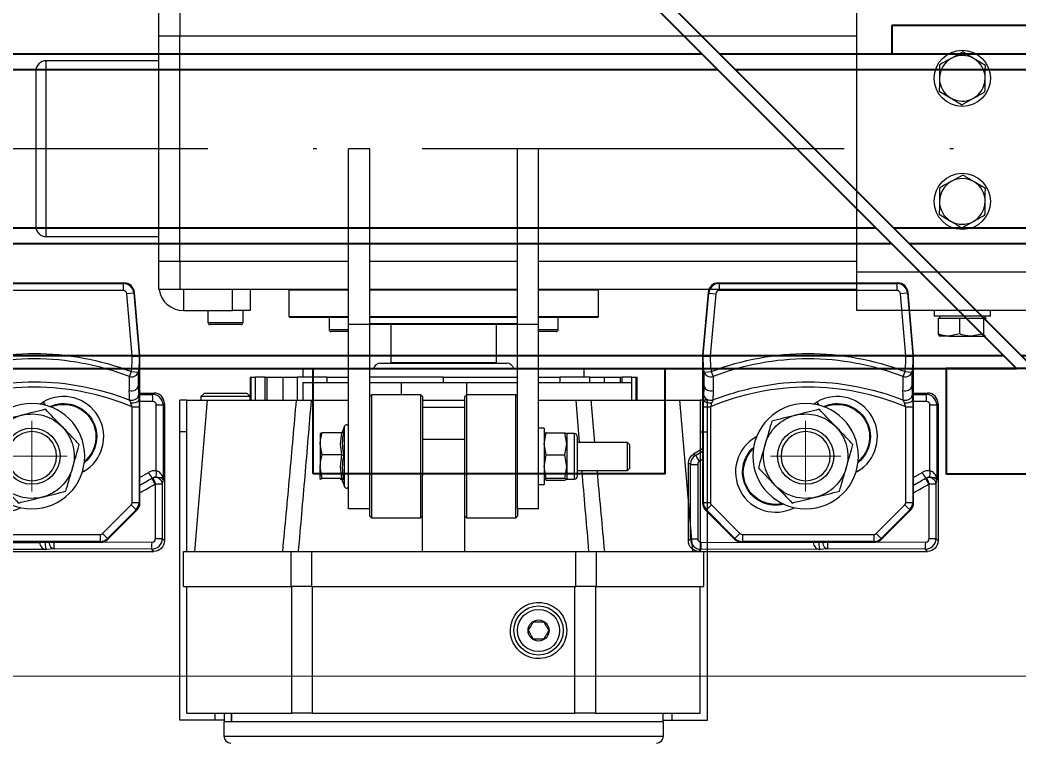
# Model space of a CAD drawing. Header units: centimetres. Extents: x 470464 to 524273, y 49611 to 59074.
# Drawn here: x 487983.4 to 488011.81, y 53390.66 to 53411.22 of the extents above; entities that cross this region are included whole.
import ezdxf

# ---------------------------------------------------------------- set-up
doc = ezdxf.new("R2010")
doc.units = ezdxf.units.CM
doc.header["$MEASUREMENT"] = 0
for name, pattern in [('1244_Aselsan_MIUM_3000$0$ACAD_ISO10W100', [18, 12, -3, 0, -3]), ('ACAD_ISO08W100', [36, 24, -3, 6, -3]), ('CHAIN', [0.3543, 0.2362, -0.0295, 0.0591, -0.0295]), ('XKITLINE00', [0])]:
    doc.linetypes.add(name, pattern=pattern)
for name, color, linetype, lineweight in [('1', 7, 'Continuous', 25), ('AAA_EKSEN', 1, 'ACAD_ISO08W100', 9), ('S-COLS-CONC', 4, 'Continuous', 40)]:
    doc.layers.add(name, color=color, linetype=linetype, lineweight=lineweight)
doc.layers.add('vinç', color=7, linetype='Continuous')

# ---------------------------------------------------------------- blocks, each defined once
blk = doc.blocks.new('eyryewthreaeetrreyajwh')
at = {"color": 2, "linetype": 'Continuous', "lineweight": 25}
for p, q in [((413631.34, 75657.838), (413631.34, 75707.838)), ((413632.44, 75707.838), (413632.44, 75657.838)), ((413632.6, 75661.638), (413632.44, 75661.638)), ((413632.6, 75661.638), (413632.6, 75660.038)), ((413632.66, 75661.484), (413632.66, 75661.524)), ((413625.475, 75661.494), (413625.282, 75661.172)), ((413628.975, 75661.494), (413628.782, 75661.172)), ((413632.66, 75661.488), (413632.6, 75661.488)), ((413632.66, 75661.445), (413632.66, 75661.484)), ((413632.66, 75661.102), (413632.66, 75661.445)), ((413632.66, 75661.445), (413633.109, 75661.445)), ((413633.109, 75661.445), (413633.167, 75661.102)), ((413633.164, 75661.492), (413633.167, 75661.484)), ((413633.167, 75661.488), (413633.165, 75661.492)), ((413633.167, 75661.102), (413633.167, 75661.484)), ((413626.59, 75660.826), (413626.408, 75661.154)), ((413630.09, 75660.826), (413629.908, 75661.154)), ((413632.66, 75660.759), (413632.66, 75661.102)), ((413633.167, 75660.456), (413633.167, 75661.102)), ((413625.089, 75660.85), (413625.272, 75660.522)), ((413628.589, 75660.85), (413628.772, 75660.522)), ((413632.66, 75660.759), (413633.109, 75660.759)), ((413632.66, 75660.456), (413632.66, 75660.759)), ((413633.109, 75660.759), (413633.167, 75660.456)), ((413626.205, 75660.182), (413626.397, 75660.504)), ((413629.705, 75660.182), (413629.897, 75660.504)), ((413632.66, 75660.152), (413632.66, 75660.456)), ((413633.167, 75660.456), (413633.167, 75660.188)), ((413632.6, 75660.188), (413632.66, 75660.188)), ((413632.66, 75660.152), (413633.109, 75660.152)), ((413633.165, 75660.184), (413633.167, 75660.188)), ((413632.44, 75660.038), (413632.6, 75660.038)), ((413631.34, 75657.838), (413623.84, 75657.838)), ((413624.64, 75657.838), (413624.64, 75638.588)), ((413631.04, 75648.788), (413631.04, 75657.838)), ((413632.44, 75657.838), (413631.34, 75657.838)), ((413631.84, 75657.838), (413631.84, 75648.788)), ((413635.89, 75653.588), (413634.99, 75653.588)), ((413634.99, 75653.588), (413634.99, 75653.388)), ((413635.89, 75653.388), (413635.89, 75653.588)), ((413644.09, 75653.588), (413635.89, 75653.588)), ((413644.09, 75652.588), (413644.09, 75653.588)), ((413634.99, 75653.388), (413639.29, 75653.388)), ((413640.29, 75653.488), (413639.29, 75653.488)), ((413639.29, 75650.422), (413639.29, 75653.488)), ((413640.29, 75650.422), (413640.29, 75653.488)), ((413643.89, 75653.388), (413640.29, 75653.388)), ((413643.89, 75650.407), (413643.89, 75653.388)), ((413639.29, 75653.176), (413634.99, 75652.81)), ((413634.99, 75650.271), (413634.99, 75652.81)), ((413644.09, 75652.588), (413643.89, 75652.588)), ((413644.09, 75652.33), (413644.09, 75652.588)), ((413644.14, 75652.33), (413643.89, 75652.33)), ((413644.14, 75652.329), (413643.89, 75652.329)), ((413644.14, 75652.338), (413644.14, 75639.838)), ((413644.54, 75652.338), (413644.14, 75652.338)), ((413644.14, 75652.329), (413644.14, 75640.052)), ((413644.54, 75639.838), (413644.54, 75652.338)), ((413634.34, 75651.557), (413634.34, 75651.588)), ((413634.99, 75651.588), (413634.34, 75651.588)), ((413634.34, 75651.557), (413634.99, 75651.557)), ((413634.34, 75651.445), (413634.34, 75651.557)), ((413634.99, 75651.445), (413634.34, 75651.445)), ((413634.34, 75651.445), (413634.34, 75651.168)), ((413634.49, 75648.788), (413634.49, 75651.438)), ((413634.99, 75651.438), (413634.49, 75651.438)), ((413636.259, 75651.388), (413636.19, 75651.319)), ((413636.19, 75651.319), (413636.19, 75649.898)), ((413636.99, 75651.319), (413636.19, 75651.319)), ((413636.921, 75651.388), (413636.259, 75651.388)), ((413636.99, 75651.319), (413636.921, 75651.388)), ((413636.99, 75649.898), (413636.99, 75651.319)), ((413634.34, 75651.117), (413634.34, 75651.168)), ((413634.49, 75651.168), (413634.34, 75651.168)), ((413634.34, 75650.654), (413634.34, 75651.117)), ((413634.49, 75651.117), (413634.34, 75651.117)), ((413631.865, 75650.488), (413631.84, 75650.463)), ((413631.865, 75650.488), (413631.865, 75648.788)), ((413632.615, 75650.488), (413631.865, 75650.488)), ((413632.615, 75648.788), (413632.615, 75650.488)), ((413632.64, 75650.463), (413632.615, 75650.488)), ((413632.64, 75650.463), (413632.64, 75649.296)), ((413634.34, 75650.248), (413634.34, 75650.654)), ((413634.34, 75650.654), (413634.49, 75650.654)), ((413634.34, 75650.248), (413634.34, 75649.402)), ((413634.49, 75650.248), (413634.34, 75650.248)), ((413634.99, 75650.271), (413636.19, 75650.378)), ((413634.99, 75649.855), (413634.99, 75650.271)), ((413639.29, 75650.422), (413640.29, 75650.422)), ((413639.29, 75649.846), (413639.29, 75650.422)), ((413640.29, 75650.422), (413640.29, 75649.846)), ((413640.29, 75650.407), (413643.89, 75650.407)), ((413643.89, 75650.407), (413643.89, 75649.821)), ((413634.09, 75648.788), (413634.09, 75650.088)), ((413634.34, 75650.088), (413634.09, 75650.088)), ((413636.19, 75649.956), (413634.99, 75649.855)), ((413634.99, 75648.788), (413634.99, 75649.855)), ((413636.231, 75649.592), (413635.918, 75649.534)), ((413635.918, 75649.534), (413635.941, 75649.592)), ((413635.94, 75649.796), (413637.24, 75649.796)), ((413635.94, 75649.796), (413635.94, 75649.592)), ((413635.94, 75649.592), (413636.231, 75649.592)), ((413636.544, 75649.534), (413636.231, 75649.592)), ((413636.231, 75649.592), (413636.88, 75649.592)), ((413636.88, 75649.592), (413636.544, 75649.534)), ((413636.88, 75649.592), (413637.239, 75649.592)), ((413637.216, 75649.534), (413636.88, 75649.592)), ((413637.239, 75649.592), (413637.216, 75649.534)), ((413637.261, 75649.534), (413637.239, 75649.592)), ((413637.24, 75649.592), (413637.24, 75649.796)), ((413640.29, 75649.846), (413639.29, 75649.846)), ((413639.29, 75642.33), (413639.29, 75649.846)), ((413640.29, 75642.33), (413640.29, 75649.846)), ((413643.89, 75649.821), (413640.29, 75649.821)), ((413643.89, 75642.355), (413643.89, 75649.821)), ((413632.98, 75649.346), (413632.64, 75649.346)), ((413632.98, 75648.788), (413632.98, 75649.346)), ((413634.49, 75649.402), (413634.34, 75649.402)), ((413634.34, 75648.788), (413634.34, 75649.402)), ((413634.34, 75649.402), (413634.34, 75649.402)), ((413634.49, 75649.402), (413634.34, 75649.402)), ((413635.918, 75649.006), (413635.918, 75649.534)), ((413636.544, 75649.006), (413636.544, 75649.534)), ((413637.216, 75649.534), (413637.216, 75649.006)), ((413637.261, 75649.006), (413637.261, 75649.534)), ((413632.64, 75649.296), (413632.64, 75649.063)), ((413632.64, 75649.063), (413632.64, 75648.788)), ((413633.04, 75649.286), (413633.04, 75648.846)), ((413627.84, 75648.788), (413627.84, 75648.188)), ((413632.84, 75648.788), (413627.84, 75648.788)), ((413632.84, 75648.788), (413632.84, 75648.188)), ((413637.08, 75648.788), (413632.84, 75648.788)), ((413633.04, 75648.846), (413633.04, 75648.788)), ((413635.79, 75648.948), (413637.39, 75648.948)), ((413635.79, 75648.948), (413635.79, 75648.788)), ((413636.231, 75648.948), (413635.918, 75649.006)), ((413635.918, 75649.006), (413635.941, 75648.948)), ((413636.544, 75649.006), (413636.231, 75648.948)), ((413636.88, 75648.948), (413636.544, 75649.006)), ((413637.216, 75649.006), (413636.88, 75648.948)), ((413637.08, 75648.788), (413637.08, 75648.188)), ((413638.08, 75648.788), (413637.08, 75648.788)), ((413637.239, 75648.948), (413637.216, 75649.006)), ((413637.261, 75649.006), (413637.239, 75648.948)), ((413637.39, 75648.788), (413637.39, 75648.948)), ((413638.08, 75648.788), (413638.08, 75648.188)), ((413632.84, 75648.188), (413627.84, 75648.188)), ((413631.04, 75643.988), (413631.04, 75648.188)), ((413631.84, 75648.188), (413631.84, 75643.988)), ((413631.865, 75648.188), (413631.865, 75643.988)), ((413632.615, 75643.988), (413632.615, 75648.188)), ((413632.64, 75648.188), (413632.64, 75643.988)), ((413632.815, 75643.988), (413632.815, 75648.188)), ((413637.08, 75648.188), (413632.84, 75648.188)), ((413632.84, 75648.188), (413632.84, 75643.988)), ((413634.09, 75643.988), (413634.09, 75648.188)), ((413634.34, 75646.072), (413634.34, 75648.188)), ((413634.49, 75646.737), (413634.49, 75648.188)), ((413634.89, 75648.188), (413634.84, 75648.138)), ((413638.08, 75648.188), (413637.08, 75648.188)), ((413638.08, 75648.188), (413638.29, 75648.188)), ((413638.34, 75648.138), (413638.29, 75648.188)), ((413633.94, 75644.288), (413633.94, 75647.888)), ((413634.84, 75648.138), (413634.84, 75646.738)), ((413638.34, 75648.138), (413634.84, 75648.138)), ((413638.34, 75646.738), (413638.34, 75648.138)), ((413633.915, 75647.588), (413632.84, 75647.588)), ((413633.915, 75646.088), (413633.915, 75647.588)), ((413633.94, 75647.563), (413633.915, 75647.588)), ((413634.49, 75644.884), (413634.49, 75646.737)), ((413634.49, 75646.737), (413634.84, 75646.737)), ((413634.84, 75646.738), (413634.89, 75646.688)), ((413634.84, 75646.738), (413638.34, 75646.738)), ((413637.132, 75646.688), (413634.89, 75646.688)), ((413634.99, 75645.488), (413634.99, 75646.688)), ((413635.19, 75645.488), (413635.19, 75646.688)), ((413636.103, 75645.488), (413636.103, 75646.688)), ((413639.29, 75646.688), (413637.132, 75646.688)), ((413638.29, 75646.688), (413638.34, 75646.738)), ((413633.915, 75644.588), (413633.915, 75646.088)), ((413634.34, 75646.072), (413634.49, 75646.072)), ((413634.34, 75646.072), (413634.34, 75643.988)), ((413634.89, 75645.488), (413634.84, 75645.438)), ((413634.84, 75645.438), (413634.84, 75644.038)), ((413638.34, 75645.438), (413634.84, 75645.438)), ((413634.89, 75645.488), (413637.132, 75645.488)), ((413639.29, 75645.488), (413637.132, 75645.488)), ((413638.34, 75645.438), (413638.29, 75645.488)), ((413638.34, 75644.038), (413638.34, 75645.438)), ((413634.49, 75643.988), (413634.49, 75644.884)), ((413634.49, 75644.884), (413634.84, 75644.884)), ((413632.84, 75644.588), (413633.915, 75644.588)), ((413633.915, 75644.588), (413633.94, 75644.613)), ((413627.84, 75643.988), (413627.84, 75643.388)), ((413632.84, 75643.988), (413627.84, 75643.988)), ((413632.84, 75643.988), (413632.84, 75643.388)), ((413637.08, 75643.988), (413632.84, 75643.988)), ((413634.84, 75644.038), (413634.89, 75643.988)), ((413634.84, 75644.038), (413638.34, 75644.038)), ((413637.08, 75643.988), (413637.08, 75643.388)), ((413638.08, 75643.988), (413637.08, 75643.988)), ((413638.08, 75643.988), (413638.08, 75643.388)), ((413638.29, 75643.988), (413638.08, 75643.988)), ((413638.29, 75643.988), (413638.34, 75644.038)), ((413632.84, 75643.388), (413627.84, 75643.388)), ((413631.04, 75638.588), (413631.04, 75643.388)), ((413631.84, 75643.388), (413631.84, 75638.588)), ((413631.865, 75643.388), (413631.865, 75641.688)), ((413632.615, 75641.688), (413632.615, 75643.388)), ((413632.64, 75643.388), (413632.64, 75643.114)), ((413637.08, 75643.388), (413632.84, 75643.388)), ((413632.98, 75643.33), (413632.98, 75643.388)), ((413633.04, 75643.388), (413633.04, 75642.89)), ((413634.09, 75642.088), (413634.09, 75643.388)), ((413634.34, 75642.772), (413634.34, 75643.388)), ((413634.49, 75642.088), (413634.49, 75643.388)), ((413634.99, 75642.321), (413634.99, 75643.388)), ((413638.08, 75643.388), (413637.08, 75643.388)), ((413632.64, 75643.114), (413632.64, 75642.88)), ((413632.98, 75642.83), (413632.98, 75643.33)), ((413637.45, 75643.272), (413635.729, 75643.272)), ((413635.729, 75643.272), (413635.903, 75643.208)), ((413635.905, 75643.213), (413635.903, 75643.211)), ((413635.92, 75643.194), (413635.92, 75642.636)), ((413636.548, 75643.194), (413636.548, 75642.636)), ((413637.218, 75643.194), (413637.218, 75642.636)), ((413637.276, 75643.208), (413637.45, 75643.272)), ((413632.64, 75642.88), (413632.64, 75641.713)), ((413632.64, 75642.83), (413632.98, 75642.83)), ((413634.34, 75642.772), (413634.49, 75642.772)), ((413634.34, 75642.772), (413634.34, 75641.928)), ((413635.939, 75642.579), (413635.94, 75642.578)), ((413635.941, 75642.578), (413636.234, 75642.578)), ((413636.548, 75642.636), (413636.234, 75642.578)), ((413636.234, 75642.578), (413636.883, 75642.578)), ((413637.218, 75642.636), (413636.883, 75642.578)), ((413637.239, 75642.578), (413636.883, 75642.578)), ((413637.241, 75642.582), (413637.239, 75642.578)), ((413637.24, 75642.578), (413637.241, 75642.579)), ((413634.99, 75641.905), (413634.99, 75642.321)), ((413639.29, 75642.33), (413640.29, 75642.33)), ((413639.29, 75641.754), (413639.29, 75642.33)), ((413640.29, 75642.355), (413643.89, 75642.355)), ((413640.29, 75642.33), (413640.29, 75641.754)), ((413643.89, 75642.355), (413643.89, 75641.769)), ((413634.09, 75642.088), (413634.34, 75642.088)), ((413634.34, 75641.928), (413634.99, 75641.928)), ((413634.34, 75641.523), (413634.34, 75641.928)), ((413634.49, 75642.088), (413634.99, 75642.088)), ((413631.84, 75641.713), (413631.865, 75641.688)), ((413631.865, 75641.688), (413632.615, 75641.688)), ((413632.615, 75641.688), (413632.64, 75641.713)), ((413634.99, 75639.366), (413634.99, 75641.905)), ((413640.29, 75641.754), (413639.29, 75641.754)), ((413639.29, 75638.688), (413639.29, 75641.754)), ((413643.89, 75641.769), (413640.29, 75641.769)), ((413640.29, 75638.688), (413640.29, 75641.754)), ((413643.89, 75638.788), (413643.89, 75641.769)), ((413634.99, 75641.523), (413634.34, 75641.523)), ((413634.34, 75641.059), (413634.34, 75641.523)), ((413634.34, 75641.059), (413634.99, 75641.059)), ((413634.34, 75641.008), (413634.34, 75641.059)), ((413634.34, 75641.008), (413634.34, 75640.731)), ((413634.34, 75641.008), (413634.99, 75641.008)), ((413631.84, 75640.588), (413632.44, 75640.588)), ((413632.44, 75640.588), (413632.44, 75640.088)), ((413634.34, 75640.731), (413634.99, 75640.731)), ((413634.34, 75640.619), (413634.34, 75640.731)), ((413634.99, 75640.619), (413634.34, 75640.619)), ((413634.34, 75640.588), (413634.34, 75640.619)), ((413634.34, 75640.588), (413634.89, 75640.588)), ((413634.89, 75640.588), (413634.79, 75640.488)), ((413634.89, 75640.588), (413634.89, 75639.188)), ((413634.99, 75640.588), (413634.89, 75640.588)), ((413632.78, 75640.388), (413632.44, 75640.388)), ((413632.78, 75640.321), (413632.78, 75640.388)), ((413632.78, 75639.388), (413632.78, 75640.321)), ((413632.84, 75640.328), (413632.84, 75640.269)), ((413632.84, 75640.269), (413632.84, 75639.448)), ((413634.79, 75639.288), (413634.79, 75640.488)), ((413632.44, 75640.088), (413631.84, 75640.088)), ((413632.44, 75638.688), (413632.44, 75640.088)), ((413643.89, 75640.052), (413644.14, 75640.052)), ((413643.89, 75640.045), (413644.14, 75640.045)), ((413643.89, 75639.847), (413644.14, 75639.847)), ((413644.09, 75639.847), (413644.09, 75639.588)), ((413644.14, 75639.838), (413644.54, 75639.838)), ((413632.44, 75639.388), (413632.78, 75639.388)), ((413634.99, 75639.366), (413639.29, 75639)), ((413644.09, 75639.588), (413643.89, 75639.588)), ((413644.09, 75639.588), (413644.09, 75638.588)), ((413634.79, 75639.288), (413634.89, 75639.188)), ((413634.89, 75639.188), (413634.99, 75639.188)), ((413623.84, 75638.588), (413624.64, 75638.588)), ((413624.64, 75638.588), (413624.64, 75637.988)), ((413631.04, 75638.588), (413624.64, 75638.588)), ((413631.04, 75637.988), (413631.04, 75638.588)), ((413631.04, 75638.588), (413631.84, 75638.588)), ((413631.84, 75638.688), (413632.44, 75638.688)), ((413631.84, 75638.588), (413631.84, 75637.988)), ((413639.29, 75638.788), (413634.99, 75638.788)), ((413634.99, 75638.788), (413634.99, 75638.588)), ((413635.89, 75638.588), (413634.99, 75638.588)), ((413635.89, 75638.788), (413635.89, 75638.588)), ((413644.09, 75638.588), (413635.89, 75638.588)), ((413640.29, 75638.688), (413639.29, 75638.688)), ((413643.89, 75638.788), (413640.29, 75638.788)), ((413624.64, 75637.988), (413623.84, 75637.988)), ((413631.04, 75637.988), (413624.64, 75637.988)), ((413625.34, 75637.988), (413625.34, 75634.788)), ((413630.34, 75634.788), (413630.34, 75637.988)), ((413631.84, 75637.988), (413631.04, 75637.988)), ((413625.468, 75634.788), (413625.34, 75634.788)), ((413630.34, 75634.788), (413625.468, 75634.788)), ((413625.64, 75634.488), (413625.753, 75634.488)), ((413625.753, 75634.488), (413630.04, 75634.488))]:
    blk.add_line(p, q, dxfattribs=at)
for centre, radius in [((413625.84, 75660.838), 0.8), ((413629.34, 75660.838), 0.8), ((413641.54, 75648.788), 0.7), ((413641.54, 75648.788), 0.6), ((413641.54, 75648.788), 0.3)]:
    blk.add_circle(centre, radius, dxfattribs=at)
for centre, radius, start, end in [((413625.84, 75660.838), 0.65, 89.1068, 149.1068), ((413625.84, 75660.838), 0.65, 29.1068, 89.1068), ((413629.34, 75660.838), 0.65, 89.1068, 149.1068), ((413629.34, 75660.838), 0.65, 29.1068, 89.1068), ((413625.84, 75660.838), 0.65, 149.1068, 209.1068), ((413625.84, 75660.838), 0.65, 329.1068, 29.1068), ((413629.34, 75660.838), 0.65, 149.1068, 209.1068), ((413629.34, 75660.838), 0.65, 329.1068, 29.1068), ((413625.84, 75660.838), 0.65, 209.1068, 269.1068), ((413625.84, 75660.838), 0.65, 269.1068, 329.1068), ((413629.34, 75660.838), 0.65, 209.1068, 269.1068), ((413629.34, 75660.838), 0.65, 269.1068, 329.1068), ((413644.54, 75652.138), 0.2, 0, 90), ((413636.042, 75649.796), 0.102, 90, 180), ((413637.138, 75649.796), 0.102, 0, 90), ((413632.98, 75649.286), 0.06, 0, 90), ((413634.14, 75647.888), 0.2, 104.4775, 180), ((413634.14, 75644.288), 0.2, 180, 255.5225), ((413635.75, 75643.328), 0.06, 90, 250), ((413637.43, 75643.328), 0.06, 290, 90), ((413632.98, 75642.89), 0.06, 270, 0), ((413632.78, 75640.328), 0.06, 0, 90), ((413644.54, 75640.038), 0.2, 270, 0), ((413632.78, 75639.448), 0.06, 270, 0), ((413631.74, 75638.688), 0.7, 278.2132, 0), ((413625.64, 75634.788), 0.3, 180, 270), ((413630.04, 75634.788), 0.3, 270, 0)]:
    blk.add_arc(centre, radius, start, end, dxfattribs=at)
for points, knots in [([(413625.85, 75661.488), (413625.751, 75661.49), (413625.624, 75661.491), (413625.502, 75661.493), (413625.475, 75661.494)], [0, 0, 0, 0, 0.776287, 1, 1, 1, 1]), ([(413626.225, 75661.482), (413626.131, 75661.484), (413626.008, 75661.486), (413625.881, 75661.487), (413625.85, 75661.488)], [0, 0, 0, 0, 0.7581486, 1, 1, 1, 1]), ([(413626.408, 75661.154), (413626.403, 75661.162), (413626.342, 75661.273), (413626.281, 75661.381), (413626.225, 75661.482)], [0, 0, 0, 0, 0.0702148, 1, 1, 1, 1]), ([(413629.35, 75661.488), (413629.251, 75661.49), (413629.124, 75661.491), (413629.002, 75661.493), (413628.975, 75661.494)], [0, 0, 0, 0, 0.776287, 1, 1, 1, 1]), ([(413629.725, 75661.482), (413629.631, 75661.484), (413629.508, 75661.486), (413629.381, 75661.487), (413629.35, 75661.488)], [0, 0, 0, 0, 0.758149, 1, 1, 1, 1]), ([(413629.908, 75661.154), (413629.903, 75661.162), (413629.842, 75661.273), (413629.781, 75661.381), (413629.725, 75661.482)], [0, 0, 0, 0, 0.0702148, 1, 1, 1, 1]), ([(413633.167, 75661.484), (413633.16, 75661.474), (413633.151, 75661.461), (413633.117, 75661.448), (413633.109, 75661.445)], [0, 0, 0, 0, 0.776287, 1, 1, 1, 1]), ([(413625.282, 75661.172), (413625.277, 75661.164), (413625.212, 75661.055), (413625.149, 75660.949), (413625.089, 75660.85)], [0, 0, 0, 0, 0.070215, 1, 1, 1, 1]), ([(413628.782, 75661.172), (413628.777, 75661.164), (413628.712, 75661.055), (413628.649, 75660.949), (413628.589, 75660.85)], [0, 0, 0, 0, 0.070215, 1, 1, 1, 1]), ([(413633.167, 75661.102), (413633.167, 75661.094), (413633.166, 75660.978), (413633.137, 75660.865), (413633.109, 75660.759)], [0, 0, 0, 0, 0.070215, 1, 1, 1, 1]), ([(413626.397, 75660.504), (413626.402, 75660.512), (413626.467, 75660.621), (413626.531, 75660.727), (413626.59, 75660.826)], [0, 0, 0, 0, 0.070215, 1, 1, 1, 1]), ([(413629.897, 75660.504), (413629.902, 75660.512), (413629.967, 75660.621), (413630.031, 75660.727), (413630.09, 75660.826)], [0, 0, 0, 0, 0.070215, 1, 1, 1, 1]), ([(413625.272, 75660.522), (413625.276, 75660.514), (413625.338, 75660.403), (413625.398, 75660.295), (413625.454, 75660.194)], [0, 0, 0, 0, 0.070215, 1, 1, 1, 1]), ([(413628.772, 75660.522), (413628.776, 75660.514), (413628.838, 75660.403), (413628.898, 75660.295), (413628.954, 75660.194)], [0, 0, 0, 0, 0.070215, 1, 1, 1, 1]), ([(413633.167, 75660.456), (413633.167, 75660.448), (413633.166, 75660.346), (413633.137, 75660.246), (413633.109, 75660.152)], [0, 0, 0, 0, 0.070215, 1, 1, 1, 1]), ([(413625.454, 75660.194), (413625.482, 75660.194), (413625.604, 75660.192), (413625.731, 75660.19), (413625.83, 75660.188)], [0, 0, 0, 0, 0.223713, 1, 1, 1, 1]), ([(413625.83, 75660.188), (413625.86, 75660.188), (413625.987, 75660.186), (413626.111, 75660.184), (413626.205, 75660.182)], [0, 0, 0, 0, 0.241851, 1, 1, 1, 1]), ([(413628.954, 75660.194), (413628.982, 75660.194), (413629.104, 75660.192), (413629.231, 75660.19), (413629.33, 75660.188)], [0, 0, 0, 0, 0.223713, 1, 1, 1, 1]), ([(413629.33, 75660.188), (413629.36, 75660.188), (413629.487, 75660.186), (413629.611, 75660.184), (413629.705, 75660.182)], [0, 0, 0, 0, 0.241851, 1, 1, 1, 1]), ([(413633.109, 75660.152), (413633.117, 75660.155), (413633.151, 75660.168), (413633.16, 75660.181), (413633.167, 75660.192)], [0, 0, 0, 0, 0.2237133, 1, 1, 1, 1]), ([(413634.99, 75652.81), (413634.99, 75652.849), (413634.99, 75652.928), (413634.99, 75653.039), (413634.99, 75653.141), (413634.99, 75653.257), (413634.99, 75653.364), (413634.99, 75653.38), (413634.99, 75653.388)], [0, 0, 0, 0, 0.125226, 0.250513, 0.375031, 0.500778, 0.749925, 1, 1, 1, 1]), ([(413636.99, 75650.449), (413637.043, 75650.454), (413637.81, 75650.522), (413638.576, 75650.594), (413639.29, 75650.661)], [0, 0, 0, 0, 0.069393, 1, 1, 1, 1]), ([(413639.29, 75650.222), (413638.576, 75650.16), (413637.81, 75650.093), (413637.043, 75650.028), (413636.99, 75650.024)], [0, 0, 0, 0, 0.93061, 1, 1, 1, 1]), ([(413636.834, 75649.898), (413636.769, 75649.898), (413636.67, 75649.898), (413636.525, 75649.898), (413636.415, 75649.898), (413636.312, 75649.898), (413636.196, 75649.898), (413636.089, 75649.898), (413636.041, 75649.898), (413636.044, 75649.898), (413636.044, 75649.898)], [0, 0, 0, 0, 0.185008, 0.284601, 0.386308, 0.488014, 0.587607, 0.772615, 0.957624, 1, 1, 1, 1]), ([(413637.135, 75649.898), (413637.135, 75649.898), (413637.136, 75649.898), (413637.113, 75649.898), (413637.067, 75649.898), (413636.983, 75649.898), (413636.893, 75649.898), (413636.834, 75649.898)], [0, 0, 0, 0, 0.10494, 0.291479, 0.478017, 0.660679, 1, 1, 1, 1]), ([(413640.74, 75648.788), (413640.749, 75648.698), (413640.766, 75648.518), (413640.904, 75648.278), (413641.108, 75648.096), (413641.362, 75647.992), (413641.635, 75647.978), (413641.897, 75648.055), (413642.119, 75648.215), (413642.276, 75648.439), (413642.35, 75648.702), (413642.333, 75648.975), (413642.226, 75649.228), (413642.042, 75649.431), (413641.8, 75649.561), (413641.53, 75649.603), (413641.261, 75649.554), (413641.024, 75649.419), (413640.845, 75649.214), (413640.753, 75648.991), (413640.743, 75648.845), (413640.74, 75648.788)], [0, 0, 0, 0, 0.053787, 0.107578, 0.161294, 0.214927, 0.268512, 0.322079, 0.375654, 0.429265, 0.482947, 0.536728, 0.590596, 0.644473, 0.698243, 0.751831, 0.805278, 0.858726, 0.912316, 0.966087, 1, 1, 1, 1]), ([(413641.29, 75648.932), (413641.325, 75648.953), (413641.387, 75648.988), (413641.476, 75649.04), (413641.52, 75649.065), (413641.54, 75649.077)], [0, 0, 0, 0, 0.439126, 0.751374, 1, 1, 1, 1]), ([(413641.54, 75649.077), (413641.575, 75649.056), (413641.637, 75649.021), (413641.726, 75648.969), (413641.77, 75648.944), (413641.79, 75648.932)], [0, 0, 0, 0, 0.439126, 0.751374, 1, 1, 1, 1]), ([(413641.29, 75648.644), (413641.29, 75648.661), (413641.29, 75648.708), (413641.29, 75648.796), (413641.29, 75648.877), (413641.29, 75648.921), (413641.29, 75648.932)], [0, 0, 0, 0, 0.184931, 0.519846, 0.871444, 1, 1, 1, 1]), ([(413641.79, 75648.932), (413641.79, 75648.921), (413641.79, 75648.877), (413641.79, 75648.796), (413641.79, 75648.708), (413641.79, 75648.661), (413641.79, 75648.644)], [0, 0, 0, 0, 0.128556, 0.480154, 0.815069, 1, 1, 1, 1]), ([(413641.54, 75648.499), (413641.504, 75648.52), (413641.443, 75648.555), (413641.354, 75648.607), (413641.309, 75648.632), (413641.29, 75648.644)], [0, 0, 0, 0, 0.439126, 0.751374, 1, 1, 1, 1]), ([(413641.79, 75648.644), (413641.754, 75648.623), (413641.693, 75648.588), (413641.604, 75648.536), (413641.559, 75648.511), (413641.54, 75648.499)], [0, 0, 0, 0, 0.439126, 0.751374, 1, 1, 1, 1]), ([(413635.903, 75643.211), (413635.903, 75643.211), (413635.897, 75643.205), (413635.89, 75643.226), (413635.884, 75643.246)], [0, 0, 0, 0, 0.074175, 1, 1, 1, 1]), ([(413635.884, 75643.246), (413635.911, 75643.241), (413636.05, 75643.212), (413636.274, 75643.195), (413636.465, 75643.231), (413636.546, 75643.246)], [0, 0, 0, 0, 0.125752, 0.631058, 1, 1, 1, 1]), ([(413635.884, 75643.246), (413635.884, 75643.246), (413635.889, 75643.244), (413635.899, 75643.238), (413635.91, 75643.226), (413635.918, 75643.211), (413635.919, 75643.2), (413635.92, 75643.194)], [0, 0, 0, 0, 0.006713, 0.267679, 0.528689, 0.76386, 1, 1, 1, 1]), ([(413635.904, 75643.213), (413635.911, 75643.208), (413635.922, 75643.201), (413635.92, 75643.202), (413635.92, 75643.203)], [0, 0, 0, 0, 0.667309, 1, 1, 1, 1]), ([(413636.548, 75643.194), (413636.445, 75643.177), (413636.236, 75643.143), (413636.026, 75643.177), (413635.92, 75643.194)], [0, 0, 0, 0, 0.492207, 1, 1, 1, 1]), ([(413636.546, 75643.246), (413636.575, 75643.241), (413636.721, 75643.212), (413636.959, 75643.195), (413637.165, 75643.231), (413637.252, 75643.246)], [0, 0, 0, 0, 0.125752, 0.631058, 1, 1, 1, 1]), ([(413636.548, 75643.194), (413636.548, 75643.2), (413636.548, 75643.211), (413636.547, 75643.226), (413636.547, 75643.238), (413636.546, 75643.244), (413636.546, 75643.246), (413636.546, 75643.246)], [0, 0, 0, 0, 0.23614, 0.471311, 0.732321, 0.993287, 1, 1, 1, 1]), ([(413637.218, 75643.194), (413637.108, 75643.177), (413636.885, 75643.143), (413636.661, 75643.177), (413636.548, 75643.194)], [0, 0, 0, 0, 0.492207, 1, 1, 1, 1]), ([(413637.218, 75643.194), (413637.218, 75643.2), (413637.219, 75643.211), (413637.227, 75643.226), (413637.238, 75643.238), (413637.247, 75643.244), (413637.252, 75643.246), (413637.252, 75643.246)], [0, 0, 0, 0, 0.23614, 0.471311, 0.732321, 0.993287, 1, 1, 1, 1]), ([(413637.26, 75643.194), (413637.253, 75643.177), (413637.239, 75643.143), (413637.225, 75643.177), (413637.218, 75643.194)], [0, 0, 0, 0, 0.492207, 1, 1, 1, 1]), ([(413637.252, 75643.246), (413637.253, 75643.241), (413637.26, 75643.215), (413637.268, 75643.214), (413637.274, 75643.213)], [0, 0, 0, 0, 0.22951, 1, 1, 1, 1]), ([(413637.26, 75643.202), (413637.259, 75643.203), (413637.257, 75643.203), (413637.271, 75643.209), (413637.277, 75643.211)], [0, 0, 0, 0, 0.557977, 1, 1, 1, 1]), ([(413636.234, 75642.578), (413636.226, 75642.578), (413636.12, 75642.579), (413636.016, 75642.609), (413635.92, 75642.636)], [0, 0, 0, 0, 0.0702148, 1, 1, 1, 1]), ([(413635.92, 75642.636), (413635.925, 75642.613), (413635.932, 75642.582), (413635.939, 75642.579), (413635.941, 75642.578)], [0, 0, 0, 0, 0.758149, 1, 1, 1, 1]), ([(413636.883, 75642.578), (413636.875, 75642.578), (413636.762, 75642.579), (413636.651, 75642.609), (413636.548, 75642.636)], [0, 0, 0, 0, 0.0702148, 1, 1, 1, 1]), ([(413637.239, 75642.578), (413637.237, 75642.579), (413637.23, 75642.582), (413637.223, 75642.613), (413637.218, 75642.636)], [0, 0, 0, 0, 0.2418514, 1, 1, 1, 1]), ([(413634.99, 75642.321), (413635.71, 75642.261), (413637.143, 75642.141), (413638.576, 75642.016), (413639.29, 75641.954)], [0, 0, 0, 0, 0.5022204, 1, 1, 1, 1]), ([(413639.29, 75641.515), (413638.576, 75641.581), (413637.143, 75641.715), (413635.71, 75641.841), (413634.99, 75641.905)], [0, 0, 0, 0, 0.497768, 1, 1, 1, 1]), ([(413634.99, 75638.788), (413634.99, 75638.796), (413634.99, 75638.812), (413634.99, 75638.919), (413634.99, 75639.034), (413634.99, 75639.136), (413634.99, 75639.248), (413634.99, 75639.327), (413634.99, 75639.366)], [0, 0, 0, 0, 0.249437, 0.49859, 0.624333, 0.748954, 0.874481, 1, 1, 1, 1])]:
    blk.add_open_spline(points, degree=3, knots=knots, dxfattribs=at)
blk = doc.blocks.new('dsrtertytresutrjdfurtdh')
at = {"layer": 'S-COLS-CONC', "color": 2}
blk.add_lwpolyline([(413333.585, 75818.338), (413334.385, 75818.338), (413334.385, 75770.338), (413333.585, 75770.338)], close=True, dxfattribs=at)
blk = doc.blocks.new('ppppppppprwwwwwww')
at = {"layer": 'vinç', "color": 2, "xscale": -1, "rotation": 180}
blk.add_blockref('dsrtertytresutrjdfurtdh', (0, 151477.176), dxfattribs=at)
blk = doc.blocks.new('teyrujehkutk5rjykturjset')
at = {"layer": 'vinç', "color": 2}
for name, p in [('eyryewthreaeetrreyajwh', (-290.754, 0)), ('ppppppppprwwwwwww', (0, 0))]:
    blk.add_blockref(name, p, dxfattribs=at)
blk = doc.blocks.new('dfghdsfdhfd')
at = {"layer": 'S-COLS-CONC', "color": 2}
for p, q in [((1058.456, -34669.091), (1045.956, -34681.591)), ((1054.906, -34672.641), (1054.906, -35860.141)), ((1054.456, -34673.091), (1054.456, -35860.591)), ((1049.956, -34677.591), (1049.956, -35865.091)), ((1049.506, -34678.041), (1049.506, -35865.541)), ((1046.323, -34681.225), (1046.323, -35868.725)), ((1045.956, -34681.591), (1045.956, -35869.091)), ((1058.456, -35856.591), (1045.956, -35869.091))]:
    blk.add_line(p, q, dxfattribs=at)
blk = doc.blocks.new('FSDGDFGFDSAGDSA')
at = {"color": 2, "linetype": 'XKITLINE00', "lineweight": 0}
blk.add_line((399424.425, 55937.132), (399424.425, 57737.132), dxfattribs=at)
blk = doc.blocks.new('sfsdsggssg')
at = {"layer": '1', "color": 2, "linetype": 'Continuous'}
for p, q in [((1146.281, -34639.239), (1146.247, -34639.18)), ((1148.456, -34639.18), (1146.247, -34639.18)), ((1148.398, -34639.238), (1146.281, -34639.239)), ((1148.456, -34639.18), (1148.398, -34639.238)), ((1141.394, -34639.739), (1143.174, -34639.583)), ((1143.175, -34639.602), (1141.412, -34639.756)), ((1143.175, -34639.602), (1143.193, -34639.8)), ((1143.202, -34639.601), (1143.201, -34639.8)), ((1143.565, -34639.616), (1143.568, -34639.582)), ((1143.568, -34639.582), (1144.068, -34639.582)), ((1144.063, -34639.628), (1144.068, -34639.582)), ((1144.451, -34639.582), (1147.373, -34639.582)), ((1144.451, -34639.609), (1144.451, -34639.582)), ((1147.364, -34639.605), (1144.65, -34639.605)), ((1144.65, -34639.605), (1144.65, -34639.804)), ((1145.841, -34639.582), (1145.988, -34639.328)), ((1146.022, -34639.387), (1145.908, -34639.582)), ((1145.988, -34639.328), (1146.022, -34639.387)), ((1146.144, -34639.582), (1146.195, -34639.494)), ((1146.281, -34639.445), (1148.398, -34639.444)), ((1147.374, -34639.582), (1147.364, -34639.605)), ((1147.364, -34639.605), (1147.364, -34639.804)), ((1148.498, -34639.543), (1148.508, -34642.731)), ((1148.697, -34639.536), (1148.755, -34639.478)), ((1148.707, -34642.912), (1148.697, -34639.536)), ((1148.755, -34639.478), (1148.755, -34645.981)), ((1141.412, -34639.756), (1141.393, -34639.739)), ((1141.412, -34639.756), (1141.429, -34639.955)), ((1141.429, -34639.955), (1143.193, -34639.8)), ((1143.565, -34639.616), (1143.544, -34639.814)), ((1143.544, -34639.814), (1143.641, -34639.825)), ((1143.662, -34639.626), (1143.565, -34639.616)), ((1143.662, -34639.626), (1143.641, -34639.825)), ((1143.641, -34639.825), (1143.786, -34639.88)), ((1144.65, -34639.804), (1147.364, -34639.804)), ((1147.435, -34639.833), (1147.575, -34639.692)), ((1147.435, -34639.833), (1148.246, -34640.645)), ((1147.575, -34639.692), (1147.585, -34639.669)), ((1148.387, -34640.504), (1147.575, -34639.692)), ((1147.585, -34639.669), (1148.41, -34640.494)), ((1141.12, -34640.036), (1141.139, -34640.054)), ((1141.12, -34640.037), (1141.12, -34645.126)), ((1141.139, -34640.054), (1141.338, -34640.054)), ((1141.139, -34640.054), (1141.139, -34645.11)), ((1141.338, -34645.11), (1141.338, -34640.054)), ((1148.246, -34640.645), (1148.387, -34640.504)), ((1148.275, -34640.715), (1148.275, -34644.448)), ((1148.275, -34640.715), (1148.474, -34640.715)), ((1148.41, -34640.494), (1148.387, -34640.504)), ((1148.474, -34640.715), (1148.497, -34640.706)), ((1148.474, -34644.448), (1148.474, -34640.715)), ((1148.497, -34640.706), (1148.497, -34644.458)), ((1145.509, -34641.092), (1145.493, -34641.12)), ((1145.509, -34641.092), (1145.532, -34641.105)), ((1144.566, -34642.736), (1144.505, -34642.843)), ((1144.599, -34642.897), (1144.505, -34642.843)), ((1148.684, -34643.141), (1148.707, -34642.912)), ((1148.693, -34645.919), (1148.684, -34643.141)), ((1146.45, -34643.959), (1146.486, -34643.98)), ((1146.486, -34643.98), (1146.508, -34643.942)), ((1148.246, -34644.519), (1147.435, -34645.33)), ((1147.575, -34645.471), (1148.387, -34644.66)), ((1148.41, -34644.669), (1147.585, -34645.494)), ((1148.246, -34644.519), (1148.387, -34644.66)), ((1148.275, -34644.448), (1148.474, -34644.448)), ((1148.387, -34644.66), (1148.41, -34644.669)), ((1148.497, -34644.458), (1148.474, -34644.448)), ((1148.489, -34644.527), (1148.494, -34645.926)), ((1141.139, -34645.11), (1141.12, -34645.127)), ((1141.139, -34645.11), (1141.338, -34645.11)), ((1141.412, -34645.407), (1141.429, -34645.209)), ((1143.193, -34645.363), (1141.429, -34645.209)), ((1143.786, -34645.284), (1143.641, -34645.339)), ((1141.393, -34645.425), (1141.412, -34645.407)), ((1143.174, -34645.581), (1141.394, -34645.425)), ((1141.412, -34645.407), (1143.175, -34645.562)), ((1143.175, -34645.562), (1143.193, -34645.363)), ((1143.201, -34645.363), (1143.202, -34645.563)), ((1143.641, -34645.339), (1143.544, -34645.349)), ((1143.544, -34645.349), (1143.565, -34645.547)), ((1143.565, -34645.547), (1143.662, -34645.537)), ((1143.565, -34645.547), (1143.568, -34645.582)), ((1143.641, -34645.339), (1143.662, -34645.537)), ((1144.063, -34645.535), (1144.068, -34645.582)), ((1144.451, -34645.555), (1144.451, -34645.582)), ((1144.65, -34645.359), (1144.65, -34645.559)), ((1147.364, -34645.359), (1144.65, -34645.359)), ((1144.65, -34645.559), (1147.364, -34645.559)), ((1147.364, -34645.359), (1147.364, -34645.559)), ((1147.364, -34645.559), (1147.374, -34645.582)), ((1147.435, -34645.33), (1147.575, -34645.471)), ((1147.585, -34645.494), (1147.575, -34645.471)), ((1144.068, -34645.582), (1143.568, -34645.582)), ((1144.255, -34645.582), (1144.255, -34645.981)), ((1144.296, -34645.582), (1144.295, -34645.941)), ((1147.373, -34645.582), (1144.451, -34645.582)), ((1144.495, -34645.948), (1144.496, -34645.582)), ((1146.653, -34645.582), (1146.513, -34645.827)), ((1144.295, -34645.941), (1144.255, -34645.981)), ((1146.462, -34646.048), (1144.594, -34646.048)), ((1146.836, -34646.026), (1146.836, -34646.218)), ((1148.394, -34646.026), (1146.836, -34646.026)), ((1148.394, -34646.026), (1148.394, -34646.218)), ((1148.755, -34645.981), (1148.693, -34645.919)), ((1144.554, -34646.28), (1144.593, -34646.24)), ((1144.554, -34646.28), (1148.456, -34646.28)), ((1144.593, -34646.24), (1146.718, -34646.241)), ((1146.718, -34646.241), (1146.836, -34646.218)), ((1146.836, -34646.218), (1148.394, -34646.218)), ((1148.394, -34646.218), (1148.456, -34646.28))]:
    blk.add_line(p, q, dxfattribs=at)
for radius in [1.5, 0.7]:
    blk.add_circle((1146.049, -34642.513), radius, dxfattribs=at)
at = {"layer": '1', "color": 2, "linetype": 'Continuous', "extrusion": (0, 0, -1)}
blk.add_circle((-1146.049, -34642.513), 0.8, dxfattribs=at)
for centre, start, end in [((-1146.5, -34641.661), 29.8539, 207.4717), ((-1145.495, -34643.411), 209.8539, 29.8539)]:
    blk.add_arc(centre, 1.142, start, end, dxfattribs=at)
at = {"layer": '1', "color": 2, "linetype": 'Continuous'}
for centre, radius, start, end in [((1146.5, -34641.661), 0.943, 345.8258, 138.463), ((1146.5, -34641.661), 0.92, 347.6089, 136.677), ((1146.049, -34642.513), 1.2, 106, 166), ((1146.049, -34642.513), 1.2, 46, 106), ((1146.049, -34642.513), 1.2, 346, 46), ((1146.049, -34642.513), 1.2, 166, 226), ((1146.049, -34642.513), 1.2, 286, 346), ((1145.495, -34643.411), 0.943, 155.4674, 321.1742), ((1145.495, -34643.411), 0.92, 156.9271, 319.7145), ((1146.049, -34642.513), 1.2, 226, 286)]:
    blk.add_arc(centre, radius, start, end, dxfattribs=at)
for centre, major_axis, ratio, start_param, end_param in [((1146.248, -34639.481), (-0.15, 0.261), 0.994945, 5.763279, 6.803091), ((1148.454, -34639.481), (0.214, 0.214), 0.992433, 5.501585, 7.064785), ((1152.198, -34642.582), (-9.067, 0), 0.918737, 5.945855, 6.620515), ((1148.454, -34645.978), (-0.214, 0.214), 0.992433, 2.359993, 3.923193)]:
    blk.add_ellipse(centre, major_axis=major_axis, ratio=ratio, start_param=start_param, end_param=end_param, dxfattribs=at)
at = {"layer": '1', "color": 2, "linetype": 'Continuous', "extrusion": (0, 0, -1)}
for centre, major_axis, ratio, start_param, end_param in [((1146.281, -34639.538), (0.271, 0.128), 0.997202, 4.110755, 5.150568), ((1146.281, -34639.438), (0, 0.2), 0.004243, 0.087267, 1.605444), ((1148.398, -34639.437), (0, 0.2), 0.004243, 0.087267, 1.605444), ((1148.397, -34639.537), (-0.243, 0.175), 0.996422, 0.949848, 2.513048), ((1146.194, -34639.487), (-0.173, 0.101), 0.027764, 4.691233, 6.195885), ((1146.282, -34639.545), (-0.0748, 0.0667), 0.997721, 6.084759, 7.124571), ((1147.364, -34639.904), (-0.277, 0.115), 0.998522, 1.179673, 1.96192), ((1147.373, -34639.882), (0.115, 0.278), 0.997326, 5.892062, 6.674309), ((1148.398, -34639.544), (0.0889, 0.0469), 0.994028, 5.200197, 6.763397), ((1148.498, -34639.536), (0.2, 0.001), 0.034652, 0.087319, 1.566648), ((1141.421, -34640.038), (-0.222, 0.204), 0.995811, 5.544902, 7.021469), ((1141.439, -34640.055), (0.203, 0.221), 0.997694, 3.974105, 5.450673), ((1143.641, -34639.825), (0.001, 0.2), 0.752836, 0.132804, 1.847295), ((1152.492, -34642.582), (-8.405, 0), 0.918737, 5.915201, 6.65117), ((1144.042, -34639.826), (0.001, 0.2), 0.752479, 0.132721, 1.852962), ((1144.31, -34639.815), (-0.014, 0.199), 0.74106, 0.130215, 1.915333), ((1144.451, -34639.808), (-0.008, 0.2), 0.422896, 0.096328, 1.761115), ((1147.364, -34639.904), (0.0384, 0.0928), 0.995546, 5.892062, 6.674309), ((1141.439, -34640.055), (0.0742, -0.068), 0.993033, 2.403309, 3.879876), ((1148.175, -34640.715), (-0.0928, -0.0384), 0.995546, 2.750469, 3.532716), ((1148.175, -34640.715), (-0.115, 0.277), 0.998522, 1.179673, 1.96192), ((1148.197, -34640.706), (0.278, 0.115), 0.997326, 5.892062, 6.674309), ((1148.473, -34643.248), (0.056, 0.516), 0.770786, 6.203754, 6.230389), ((1148.509, -34642.738), (0.008, 0.2), 0.005639, 3.866293, 4.746837), ((1148.508, -34642.912), (-0.188, 0.076), 0.878606, 1.230281, 2.70961), ((1148.485, -34643.141), (0.199, -0.02), 0.74823, 4.69971, 6.151435), ((1148.508, -34642.912), (-0.201, 0.003), 0.124494, 1.540952, 3.020281), ((1148.485, -34643.141), (-0.2, -0.001), 0.034899, 3.228912, 4.651252), ((1148.175, -34644.448), (0.0928, -0.0384), 0.995546, 5.892062, 6.674309), ((1148.175, -34644.448), (0.115, 0.277), 0.998522, 1.179673, 1.96192), ((1148.197, -34644.457), (-0.278, 0.115), 0.997326, 2.750469, 3.532716), ((1141.421, -34645.125), (0.222, 0.204), 0.995811, 2.403309, 3.879876), ((1141.439, -34645.109), (-0.203, 0.221), 0.997694, 3.974105, 5.450673), ((1141.439, -34645.109), (0.0742, 0.068), 0.993033, 2.403309, 3.879876), ((1143.641, -34645.339), (-0.001, 0.2), 0.752836, 1.294298, 3.008789), ((1144.042, -34645.337), (-0.001, 0.2), 0.752479, 1.288631, 3.008872), ((1144.31, -34645.348), (0.014, 0.199), 0.74106, 1.22626, 3.011378), ((1144.451, -34645.356), (0.008, 0.2), 0.422896, 1.380478, 3.045264), ((1147.364, -34645.259), (0.0384, -0.0928), 0.995546, 5.892062, 6.674309), ((1147.364, -34645.259), (0.277, 0.115), 0.998522, 1.179673, 1.96192), ((1147.373, -34645.281), (-0.115, 0.278), 0.997326, 2.750469, 3.532716), ((1146.899, -34646), (0.426, 0.115), 0.905428, 3.310168, 3.875491), ((1146.514, -34645.834), (-0.174, 0.099), 0.027964, 1.549906, 2.758993), ((1176.862, -34592.771), (84.96, 148.546), 0.001169, 1.933599, 1.936064), ((1176.862, -34592.776), (84.962, 148.541), 0.002337, 1.9329, 1.936067), ((1144.556, -34645.978), (0.214, 0.214), 0.992433, 2.359993, 3.923193), ((1144.494, -34645.941), (-0.2, 0.001), 0.034627, 4.708031, 6.195866), ((1144.594, -34645.94), (-0.138, 0.267), 0.998031, 3.623062, 5.186262), ((1144.595, -34645.947), (0.0592, 0.0819), 0.989251, 2.52068, 4.08388), ((1144.593, -34646.041), (0, -0.2), 0.004269, 4.747034, 6.195918), ((1146.463, -34646.055), (-0.199, -0.016), 0.034866, 1.569261, 2.70958), ((1146.718, -34646.042), (-0.256, 0.042), 0.76271, 4.58737, 6.036255), ((1146.9, -34646.006), (0.253, 0.061), 0.768803, 3.289543, 3.701099), ((1146.718, -34646.042), (-0.012, 0.201), 0.369521, 3.302192, 4.751077), ((1146.836, -34646.019), (-0.038, 0.196), 0.907507, 3.350606, 5.211047), ((1146.836, -34646.019), (-0.187, 0.071), 0.032625, 4.699988, 5.905162), ((1146.838, -34646.014), (-0.174, 0.099), 0.030283, 4.695034, 5.900559), ((1148.393, -34645.918), (0.139, 0.266), 0.998207, 1.09196, 2.65516), ((1148.393, -34645.925), (-0.0609, 0.0807), 0.988978, 2.219923, 3.783123), ((1148.494, -34645.919), (-0.2, -0.001), 0.034899, 3.228912, 4.712496)]:
    blk.add_ellipse(centre, major_axis=major_axis, ratio=ratio, start_param=start_param, end_param=end_param, dxfattribs=at)
at = {"layer": '1', "color": 2, "linetype": 'Continuous'}
for points, knots in [([(1143.174, -34639.583), (1143.175, -34639.588), (1143.175, -34639.594), (1143.175, -34639.6), (1143.175, -34639.601), (1143.175, -34639.602)], [0, 0, 0, 0, 0.876308, 0.876308, 1, 1, 1, 1]), ([(1143.201, -34639.582), (1143.233, -34639.582), (1143.3, -34639.582), (1143.399, -34639.582), (1143.493, -34639.582), (1143.543, -34639.582), (1143.568, -34639.582)], [0, 0, 0, 0, 0.225713, 0.483808, 0.741904, 1, 1, 1, 1]), ([(1143.565, -34639.616), (1143.565, -34639.616), (1143.565, -34639.616), (1143.516, -34639.611), (1143.468, -34639.608), (1143.383, -34639.604), (1143.347, -34639.603), (1143.274, -34639.601), (1143.238, -34639.601), (1143.202, -34639.601)], [0, 0, 0, 0, 0.000017, 0.000017, 0.401467, 0.401467, 0.701656, 0.701656, 1, 1, 1, 1]), ([(1144.068, -34639.582), (1144.093, -34639.582), (1144.143, -34639.582), (1144.238, -34639.582), (1144.342, -34639.582), (1144.414, -34639.582), (1144.451, -34639.582)], [0, 0, 0, 0, 0.25, 0.5, 0.749999, 1, 1, 1, 1]), ([(1144.65, -34639.605), (1144.631, -34639.605), (1144.613, -34639.605), (1144.595, -34639.605), (1144.545, -34639.606), (1144.496, -34639.607), (1144.451, -34639.609)], [0, 0, 0, 0, 0.267342, 0.267342, 0.267342, 1, 1, 1, 1]), ([(1143.201, -34639.8), (1143.236, -34639.8), (1143.271, -34639.801), (1143.341, -34639.802), (1143.375, -34639.803), (1143.455, -34639.807), (1143.499, -34639.81), (1143.544, -34639.814)], [0, 0, 0, 0, 0.304321, 0.304321, 0.608496, 0.608496, 1, 1, 1, 1]), ([(1143.786, -34645.284), (1143.62, -34644.851), (1143.494, -34644.406), (1143.325, -34643.499), (1143.283, -34643.036), (1143.283, -34641.664), (1143.455, -34640.743), (1143.786, -34639.88)], [0, 0, 0, 0, 0.25, 0.25, 0.5, 0.5, 1, 1, 1, 1]), ([(1143.786, -34639.88), (1143.874, -34639.88), (1143.962, -34639.881), (1144.095, -34639.882), (1144.141, -34639.882), (1144.186, -34639.883)], [0, 0, 0, 0, 0.657537, 0.657537, 1, 1, 1, 1]), ([(1144.454, -34639.873), (1144.283, -34640.305), (1144.153, -34640.751), (1143.979, -34641.661), (1143.935, -34642.125), (1143.935, -34643.502), (1144.113, -34644.428), (1144.454, -34645.291)], [0, 0, 0, 0, 0.25, 0.25, 0.5, 0.5, 1, 1, 1, 1]), ([(1144.315, -34639.616), (1144.302, -34639.617), (1144.289, -34639.618), (1144.239, -34639.621), (1144.203, -34639.624), (1144.132, -34639.627), (1144.097, -34639.628), (1144.063, -34639.628), (1144.063, -34639.628), (1144.063, -34639.628)], [0, 0, 0, 0, 0.155547, 0.155547, 0.580528, 0.580528, 0.999985, 0.999985, 1, 1, 1, 1]), ([(1144.186, -34639.883), (1144.224, -34639.883), (1144.261, -34639.882), (1144.337, -34639.879), (1144.375, -34639.877), (1144.427, -34639.874), (1144.441, -34639.873), (1144.454, -34639.873)], [0, 0, 0, 0, 0.423047, 0.423047, 0.845832, 0.845832, 1, 1, 1, 1]), ([(1144.451, -34639.609), (1144.451, -34639.609), (1144.451, -34639.609), (1144.408, -34639.61), (1144.368, -34639.612), (1144.328, -34639.615), (1144.321, -34639.616), (1144.315, -34639.616)], [0, 0, 0, 0, 0.000035, 0.000035, 0.836112, 0.836112, 1, 1, 1, 1]), ([(1144.454, -34639.873), (1144.475, -34639.864), (1144.498, -34639.856), (1144.527, -34639.845), (1144.531, -34639.844), (1144.535, -34639.842)], [0, 0, 0, 0, 0.864692, 0.864692, 1, 1, 1, 1]), ([(1144.535, -34639.842), (1144.561, -34639.833), (1144.588, -34639.824), (1144.616, -34639.815), (1144.617, -34639.814), (1144.629, -34639.811), (1144.639, -34639.807), (1144.65, -34639.804)], [0, 0, 0, 0, 0.704482, 0.704482, 0.731136, 0.731136, 1, 1, 1, 1]), ([(1146.385, -34641.169), (1146.462, -34641.244), (1146.541, -34641.32), (1146.707, -34641.48), (1146.795, -34641.566), (1146.883, -34641.65)], [0, 0, 0, 0, 0.5, 0.5, 1, 1, 1, 1]), ([(1145.053, -34641.551), (1145.156, -34641.521), (1145.262, -34641.491), (1145.484, -34641.427), (1145.602, -34641.393), (1145.719, -34641.36)], [0, 0, 0, 0, 0.5, 0.5, 1, 1, 1, 1]), ([(1147.381, -34642.131), (1147.355, -34642.236), (1147.329, -34642.343), (1147.273, -34642.566), (1147.243, -34642.686), (1147.214, -34642.804)], [0, 0, 0, 0, 0.5, 0.5, 1, 1, 1, 1]), ([(1144.717, -34642.895), (1144.743, -34642.791), (1144.77, -34642.684), (1144.826, -34642.46), (1144.856, -34642.341), (1144.885, -34642.223)], [0, 0, 0, 0, 0.5, 0.5, 1, 1, 1, 1]), ([(1145.714, -34643.858), (1145.637, -34643.783), (1145.557, -34643.706), (1145.392, -34643.546), (1145.303, -34643.461), (1145.216, -34643.377)], [0, 0, 0, 0, 0.5, 0.5, 1, 1, 1, 1]), ([(1147.046, -34643.476), (1146.943, -34643.506), (1146.837, -34643.536), (1146.615, -34643.6), (1146.497, -34643.633), (1146.38, -34643.667)], [0, 0, 0, 0, 0.5, 0.5, 1, 1, 1, 1]), ([(1144.186, -34645.281), (1144.099, -34645.282), (1144.011, -34645.282), (1143.877, -34645.283), (1143.832, -34645.283), (1143.786, -34645.284)], [0, 0, 0, 0, 0.657537, 0.657537, 1, 1, 1, 1]), ([(1144.454, -34645.291), (1144.409, -34645.288), (1144.365, -34645.285), (1144.275, -34645.282), (1144.231, -34645.281), (1144.186, -34645.281)], [0, 0, 0, 0, 0.500153, 0.500153, 1, 1, 1, 1]), ([(1143.544, -34645.349), (1143.502, -34645.354), (1143.459, -34645.356), (1143.381, -34645.36), (1143.345, -34645.361), (1143.273, -34645.363), (1143.237, -34645.363), (1143.201, -34645.363)], [0, 0, 0, 0, 0.37098, 0.37098, 0.685408, 0.685408, 1, 1, 1, 1]), ([(1143.202, -34645.563), (1143.239, -34645.563), (1143.277, -34645.562), (1143.352, -34645.56), (1143.389, -34645.559), (1143.473, -34645.555), (1143.519, -34645.552), (1143.565, -34645.547)], [0, 0, 0, 0, 0.308433, 0.308433, 0.618953, 0.618953, 1, 1, 1, 1]), ([(1144.063, -34645.535), (1144.063, -34645.535), (1144.063, -34645.535), (1144.103, -34645.536), (1144.144, -34645.537), (1144.229, -34645.541), (1144.272, -34645.544), (1144.315, -34645.547)], [0, 0, 0, 0, 0.000015, 0.000015, 0.496417, 0.496417, 1, 1, 1, 1]), ([(1144.315, -34645.547), (1144.346, -34645.55), (1144.384, -34645.552), (1144.434, -34645.554), (1144.442, -34645.554), (1144.451, -34645.555), (1144.451, -34645.555), (1144.451, -34645.555)], [0, 0, 0, 0, 0.836069, 0.836069, 0.999965, 0.999965, 1, 1, 1, 1]), ([(1144.535, -34645.321), (1144.51, -34645.312), (1144.485, -34645.303), (1144.461, -34645.294), (1144.458, -34645.292), (1144.454, -34645.291)], [0, 0, 0, 0, 0.863107, 0.863107, 1, 1, 1, 1]), ([(1144.65, -34645.359), (1144.616, -34645.349), (1144.582, -34645.338), (1144.546, -34645.325), (1144.54, -34645.323), (1144.535, -34645.321)], [0, 0, 0, 0, 0.858601, 0.858601, 1, 1, 1, 1]), ([(1143.568, -34645.582), (1143.543, -34645.582), (1143.493, -34645.582), (1143.399, -34645.582), (1143.3, -34645.582), (1143.233, -34645.582), (1143.201, -34645.582)], [0, 0, 0, 0, 0.258096, 0.516192, 0.774287, 1, 1, 1, 1]), ([(1144.451, -34645.582), (1144.414, -34645.582), (1144.342, -34645.582), (1144.238, -34645.582), (1144.143, -34645.582), (1144.093, -34645.582), (1144.068, -34645.582)], [0, 0, 0, 0, 0.250001, 0.5, 0.75, 1, 1, 1, 1])]:
    blk.add_open_spline(points, degree=3, knots=knots, dxfattribs=at)
for points in [[(1143.175, -34639.583), (1143.175, -34639.583), (1143.174, -34639.583), (1143.174, -34639.583)], [(1143.2, -34639.582), (1143.192, -34639.582), (1143.183, -34639.582), (1143.175, -34639.583)], [(1143.202, -34639.601), (1143.193, -34639.601), (1143.184, -34639.601), (1143.175, -34639.602)], [(1143.201, -34639.582), (1143.201, -34639.582), (1143.201, -34639.582), (1143.2, -34639.582)], [(1143.202, -34639.601), (1143.202, -34639.594), (1143.202, -34639.588), (1143.201, -34639.582)], [(1143.193, -34639.8), (1143.195, -34639.8), (1143.198, -34639.8), (1143.201, -34639.8)], [(1144.063, -34639.628), (1143.929, -34639.628), (1143.796, -34639.627), (1143.662, -34639.626)], [(1145.719, -34641.36), (1145.951, -34641.293), (1146.178, -34641.228), (1146.385, -34641.169)], [(1144.885, -34642.223), (1144.944, -34641.988), (1145.001, -34641.759), (1145.053, -34641.551)], [(1146.883, -34641.65), (1147.057, -34641.818), (1147.227, -34641.982), (1147.381, -34642.131)], [(1145.216, -34643.377), (1145.042, -34643.209), (1144.872, -34643.045), (1144.717, -34642.895)], [(1147.214, -34642.804), (1147.155, -34643.039), (1147.098, -34643.267), (1147.046, -34643.476)], [(1146.38, -34643.667), (1146.148, -34643.734), (1145.921, -34643.799), (1145.714, -34643.858)], [(1143.175, -34645.562), (1143.175, -34645.568), (1143.175, -34645.574), (1143.174, -34645.581)], [(1143.175, -34645.562), (1143.184, -34645.562), (1143.193, -34645.563), (1143.202, -34645.563)], [(1143.201, -34645.363), (1143.198, -34645.363), (1143.195, -34645.363), (1143.193, -34645.363)], [(1143.201, -34645.582), (1143.202, -34645.575), (1143.202, -34645.569), (1143.202, -34645.563)], [(1143.662, -34645.537), (1143.796, -34645.536), (1143.929, -34645.536), (1144.063, -34645.535)], [(1144.451, -34645.555), (1144.513, -34645.557), (1144.581, -34645.559), (1144.65, -34645.559)], [(1143.174, -34645.581), (1143.174, -34645.581), (1143.175, -34645.581), (1143.175, -34645.581)], [(1143.175, -34645.581), (1143.183, -34645.581), (1143.192, -34645.582), (1143.2, -34645.582)], [(1143.2, -34645.582), (1143.201, -34645.582), (1143.201, -34645.582), (1143.201, -34645.582)], [(1146.676, -34645.924), (1146.67, -34645.934), (1146.665, -34645.944), (1146.661, -34645.955)], [(1146.836, -34646.026), (1146.836, -34646.024), (1146.837, -34646.023), (1146.838, -34646.021)]]:
    blk.add_open_spline(points, degree=3, dxfattribs=at)
for points, weights in [([(1147.373, -34639.582), (1147.373, -34639.582), (1147.374, -34639.582)], [0.500000031564, 0.499999968436, 0.500000031564]), ([(1141.393, -34639.739), (1141.393, -34639.739), (1141.394, -34639.739)], [0.500000154951, 0.499999845049, 0.500000154951]), ([(1147.585, -34639.669), (1147.585, -34639.669), (1147.585, -34639.669)], [0.500000032286, 0.499999967714, 0.500000032286]), ([(1141.12, -34640.037), (1141.12, -34640.037), (1141.12, -34640.036)], [0.500000154953, 0.499999845047, 0.500000154953]), ([(1148.41, -34640.494), (1148.41, -34640.494), (1148.41, -34640.494)], [0.500000032004, 0.499999967996, 0.500000032004]), ([(1148.497, -34640.706), (1148.497, -34640.706), (1148.497, -34640.706)], [0.500000031722, 0.499999968278, 0.500000031722]), ([(1148.41, -34644.669), (1148.41, -34644.669), (1148.41, -34644.669)], [0.500000031836, 0.499999968164, 0.500000031836]), ([(1148.497, -34644.458), (1148.497, -34644.458), (1148.497, -34644.458)], [0.500000031229, 0.499999968771, 0.500000031229]), ([(1141.12, -34645.127), (1141.12, -34645.127), (1141.12, -34645.126)], [0.500000154938, 0.499999845062, 0.500000154938]), ([(1141.394, -34645.425), (1141.393, -34645.425), (1141.393, -34645.425)], [0.500000154962, 0.499999845038, 0.500000154962]), ([(1147.585, -34645.494), (1147.585, -34645.494), (1147.585, -34645.494)], [0.500000031966, 0.499999968034, 0.500000031966]), ([(1147.374, -34645.582), (1147.373, -34645.582), (1147.373, -34645.582)], [0.500000031519, 0.499999968481, 0.500000031519])]:
    blk.add_rational_spline(points, weights, degree=2, dxfattribs=at)
at = {"layer": 'AAA_EKSEN', "color": 2, "linetype": 'CHAIN', "ltscale": 20}
for p, q in [((1146.049, -34641.513), (1146.049, -34643.513)), ((1147.049, -34642.513), (1145.049, -34642.513))]:
    blk.add_line(p, q, dxfattribs=at)
blk = doc.blocks.new('rtrtjhrkıtyurjtyrkurjt')
at = {"color": 2, "linetype": '1244_Aselsan_MIUM_3000$0$ACAD_ISO10W100'}
blk.add_line((416786.459, 69285.009), (416786.459, 72889.464), dxfattribs=at)
at = {"layer": 'S-COLS-CONC', "color": 2}
for points in [[(416795.709, 71681.009), (416792.709, 71681.009), (416792.709, 71671.009), (416795.709, 71671.009)], [(416795.709, 71653.009), (416792.709, 71653.009), (416792.709, 71663.009), (416795.709, 71663.009)]]:
    blk.add_lwpolyline(points, close=True, dxfattribs=at)
at = {"layer": 'S-COLS-CONC', "color": 2, "rotation": 180}
for p in [(417838.665, 36991.918), (417838.665, 35803.918)]:
    blk.add_blockref('dfghdsfdhfd', p, dxfattribs=at)
at = {"layer": 'S-COLS-CONC', "color": 2, "xscale": -1, "rotation": 179.9999999999999}
for p in [(415649.154, 37024.496), (415649.154, 37002.496)]:
    blk.add_blockref('sfsdsggssg', p, dxfattribs=at)
at = {"layer": 'vinç', "color": 2}
for name, p in [('FSDGDFGFDSAGDSA', (17377.034, 15123.877)), ('teyrujehkutk5rjykturjset', (3449.374, -3989.374))]:
    blk.add_blockref(name, p, dxfattribs=at)

msp = doc.modelspace()

# ---------------------------------------------------------------- block references
at = {"layer": 'vinç', "color": 2, "rotation": 270}
msp.add_blockref('rtrtjhrkıtyurjtyrkurjt', (416338.736, 470194.022), dxfattribs=at)

doc.saveas('drawing.dxf')
